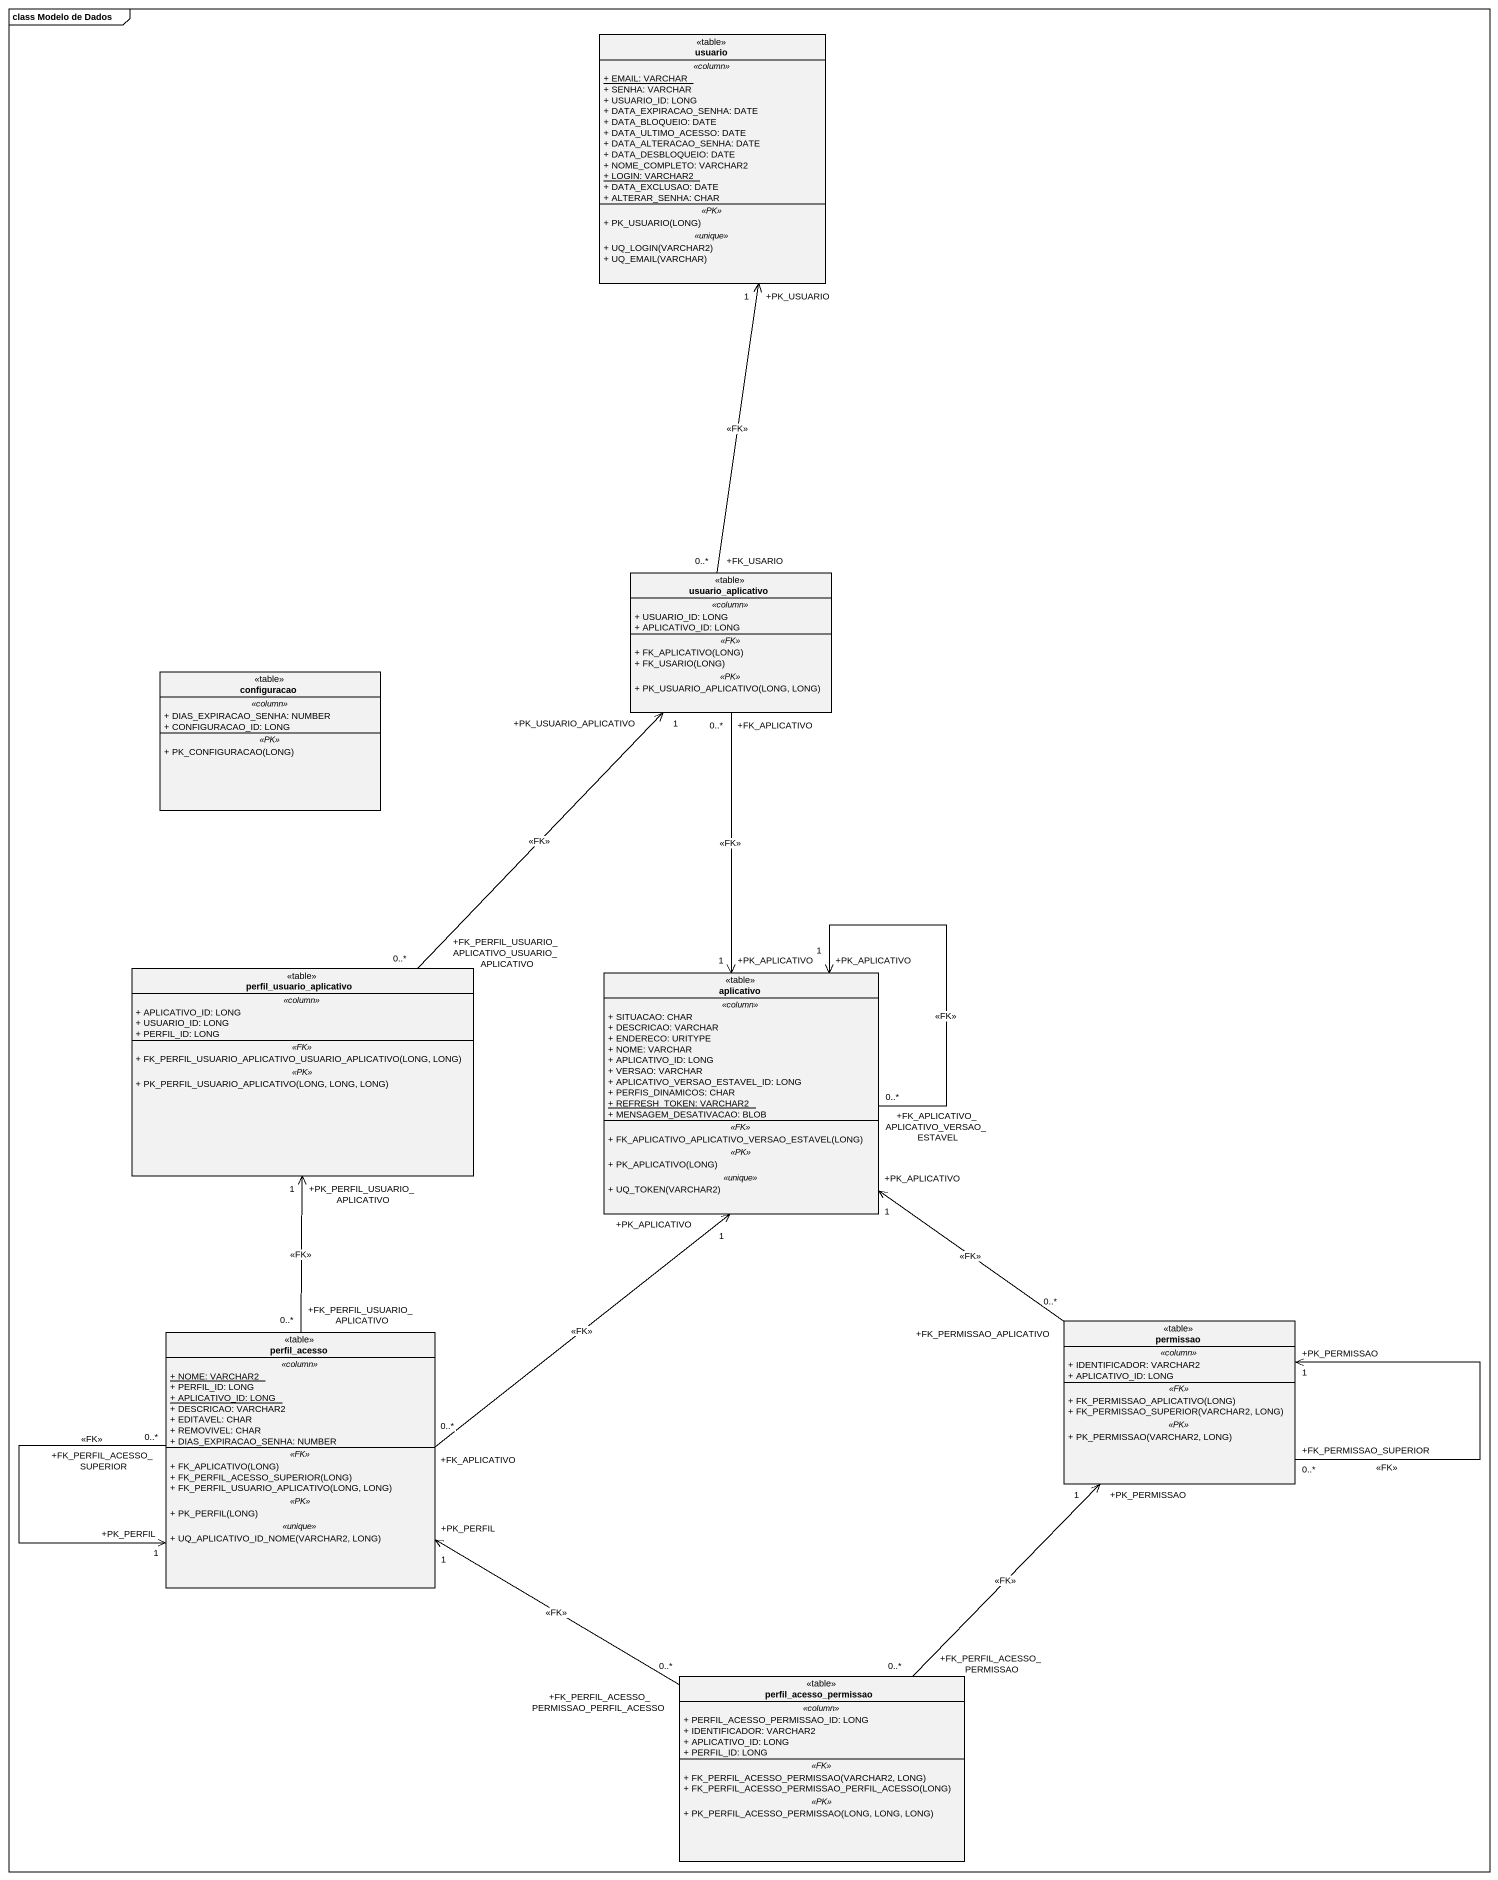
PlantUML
@startuml
mainframe class Modelo de Dados
hide circle
hide empty members
skinparam classAttributeIconSize 0
class usuario <<table>> {
  .. <<column>> ..
  {static} + EMAIL: VARCHAR
  + SENHA: VARCHAR
  + USUARIO_ID: LONG
  + DATA_EXPIRACAO_SENHA: DATE
  + DATA_BLOQUEIO: DATE
  + DATA_ULTIMO_ACESSO: DATE
  + DATA_ALTERACAO_SENHA: DATE
  + DATA_DESBLOQUEIO: DATE
  + NOME_COMPLETO: VARCHAR2
  {static} + LOGIN: VARCHAR2
  + DATA_EXCLUSAO: DATE
  + ALTERAR_SENHA: CHAR
  .. <<PK>> ..
  + PK_USUARIO(LONG)
  .. <<unique>> ..
  + UQ_LOGIN(VARCHAR2)
  + UQ_EMAIL(VARCHAR)
}
class usuario_aplicativo <<table>> {
  .. <<column>> ..
  + USUARIO_ID: LONG
  + APLICATIVO_ID: LONG
  .. <<FK>> ..
  + FK_APLICATIVO(LONG)
  + FK_USARIO(LONG)
  .. <<PK>> ..
  + PK_USUARIO_APLICATIVO(LONG, LONG)
}
class configuracao <<table>> {
  .. <<column>> ..
  + DIAS_EXPIRACAO_SENHA: NUMBER
  + CONFIGURACAO_ID: LONG
  .. <<PK>> ..
  + PK_CONFIGURACAO(LONG)
}
class perfil_usuario_aplicativo <<table>> {
  .. <<column>> ..
  + APLICATIVO_ID: LONG
  + USUARIO_ID: LONG
  + PERFIL_ID: LONG
  .. <<FK>> ..
  + FK_PERFIL_USUARIO_APLICATIVO_USUARIO_APLICATIVO(LONG, LONG)
  .. <<PK>> ..
  + PK_PERFIL_USUARIO_APLICATIVO(LONG, LONG, LONG)
}
class aplicativo <<table>> {
  .. <<column>> ..
  + SITUACAO: CHAR
  + DESCRICAO: VARCHAR
  + ENDERECO: URITYPE
  + NOME: VARCHAR
  + APLICATIVO_ID: LONG
  + VERSAO: VARCHAR
  + APLICATIVO_VERSAO_ESTAVEL_ID: LONG
  + PERFIS_DINAMICOS: CHAR
  {static} + REFRESH_TOKEN: VARCHAR2
  + MENSAGEM_DESATIVACAO: BLOB
  .. <<FK>> ..
  + FK_APLICATIVO_APLICATIVO_VERSAO_ESTAVEL(LONG)
  .. <<PK>> ..
  + PK_APLICATIVO(LONG)
  .. <<unique>> ..
  + UQ_TOKEN(VARCHAR2)
}
class perfil_acesso <<table>> {
  .. <<column>> ..
  {static} + NOME: VARCHAR2
  + PERFIL_ID: LONG
  {static} + APLICATIVO_ID: LONG
  + DESCRICAO: VARCHAR2
  + EDITAVEL: CHAR
  + REMOVIVEL: CHAR
  + DIAS_EXPIRACAO_SENHA: NUMBER
  .. <<FK>> ..
  + FK_APLICATIVO(LONG)
  + FK_PERFIL_ACESSO_SUPERIOR(LONG)
  + FK_PERFIL_USUARIO_APLICATIVO(LONG, LONG)
  .. <<PK>> ..
  + PK_PERFIL(LONG)
  .. <<unique>> ..
  + UQ_APLICATIVO_ID_NOME(VARCHAR2, LONG)
}
class permissao <<table>> {
  .. <<column>> ..
  + IDENTIFICADOR: VARCHAR2
  + APLICATIVO_ID: LONG
  .. <<FK>> ..
  + FK_PERMISSAO_APLICATIVO(LONG)
  + FK_PERMISSAO_SUPERIOR(VARCHAR2, LONG)
  .. <<PK>> ..
  + PK_PERMISSAO(VARCHAR2, LONG)
}
class perfil_acesso_permissao <<table>> {
  .. <<column>> ..
  + PERFIL_ACESSO_PERMISSAO_ID: LONG
  + IDENTIFICADOR: VARCHAR2
  + APLICATIVO_ID: LONG
  + PERFIL_ID: LONG
  .. <<FK>> ..
  + FK_PERFIL_ACESSO_PERMISSAO(VARCHAR2, LONG)
  + FK_PERFIL_ACESSO_PERMISSAO_PERFIL_ACESSO(LONG)
  .. <<PK>> ..
  + PK_PERFIL_ACESSO_PERMISSAO(LONG, LONG, LONG)
}
usuario_aplicativo "+FK_USARIO\n0..*" -up-> "+PK_USUARIO\n1" usuario : <<FK>>
usuario_aplicativo "+FK_APLICATIVO\n0..*" --> "+PK_APLICATIVO\n1" aplicativo : <<FK>>
perfil_usuario_aplicativo "+FK_PERFIL_USUARIO_APLICATIVO_USUARIO_APLICATIVO\n0..*" -up-> "+PK_USUARIO_APLICATIVO\n1" usuario_aplicativo : <<FK>>
aplicativo "+FK_APLICATIVO_APLICATIVO_VERSAO_ESTAVEL\n0..*" --> "+PK_APLICATIVO\n1" aplicativo : <<FK>>
perfil_acesso "+FK_PERFIL_USUARIO_APLICATIVO\n0..*" -up-> "+PK_PERFIL_USUARIO_APLICATIVO\n1" perfil_usuario_aplicativo : <<FK>>
perfil_acesso "+FK_APLICATIVO\n0..*" -up-> "+PK_APLICATIVO\n1" aplicativo : <<FK>>
perfil_acesso "+FK_PERFIL_ACESSO_SUPERIOR\n0..*" --> "+PK_PERFIL\n1" perfil_acesso : <<FK>>
permissao "+FK_PERMISSAO_APLICATIVO\n0..*" -up-> "+PK_APLICATIVO\n1" aplicativo : <<FK>>
permissao "+FK_PERMISSAO_SUPERIOR\n0..*" --> "+PK_PERMISSAO\n1" permissao : <<FK>>
perfil_acesso_permissao "+FK_PERFIL_ACESSO_PERMISSAO_PERFIL_ACESSO\n0..*" -left-> "+PK_PERFIL\n1" perfil_acesso : <<FK>>
perfil_acesso_permissao "+FK_PERFIL_ACESSO_PERMISSAO\n0..*" -up-> "+PK_PERMISSAO\n1" permissao : <<FK>>
@enduml
